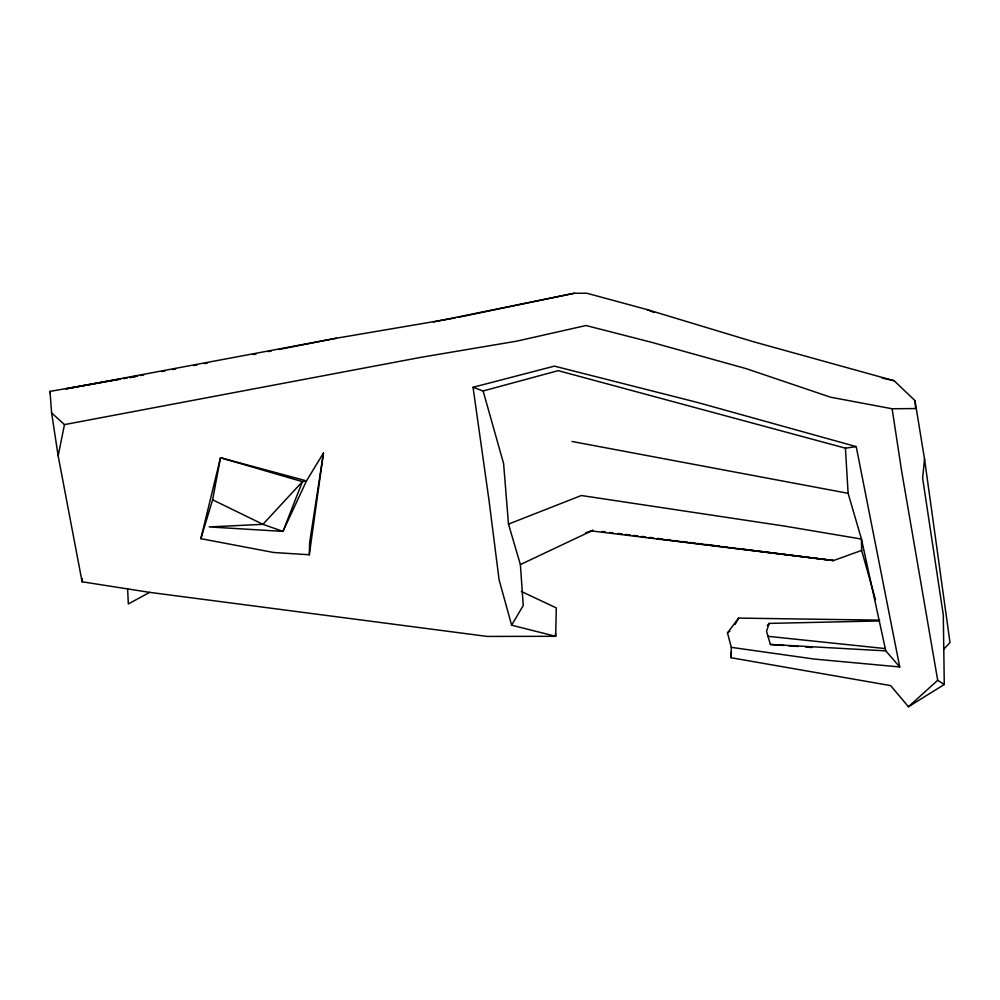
<?xml version="1.0" encoding="UTF-8"?>
<svg xmlns="http://www.w3.org/2000/svg" width="1000" height="1000" viewBox="0 0 1000 1000"><rect width="100%" height="100%" fill="white"/><g stroke="black" fill="none" stroke-linecap="round" stroke-linejoin="round"><path stroke-width="1.5" d="M433.512 321.95L574.237 293.263L586.85 293.25L646.938 309.538L753.3 341.688L894.15 380.737L914.975 400.613L924.538 459.125L922.625 478.15L943.3 614.938L944.275 684.5L908.438 706.75L890.675 685.612L731.125 657.738L731.287 647.35L727.487 632.85L738.6 618.1L879.663 620.138M309.312 554.763L309.637 542.513L323.438 453.05L306.488 480.875L282.975 531.388L209.188 526.938L262.938 524.325L282.975 531.388L302.425 481.65L306.488 480.875L220.487 457.738L200.85 538.663L273.688 552.5L309.312 554.763L323.438 453.05M731.125 657.738L731.375 651.8M521.362 591.475L556.287 607.913L555.7 636.312L487.163 636.425L149.637 592.362L82.1 581.788L82.338 578.7M212.613 499.812L220.487 457.738L302.425 481.65L262.938 524.325L212.613 499.812L200.85 538.663M82.1 581.788L58.163 455.85L64.463 424.613L51.612 412.887L50 391.388L120.738 379.025L65.875 388.888L336.388 338.212L455.1 318M878.938 620.95L769.175 623.4L766.525 631.312L770.413 644.463L784.287 645.487M735.113 624.438L738.6 618.1M511.625 625.188L523.25 605.525L520.375 564.575L508.488 524.113L503.6 463.562L483.113 390.962L473.038 387.287L489.087 500.913L499.087 579.775L511.625 625.188L555.7 636.312L555.45 633.362M767.25 625.575L769.175 623.4M943.662 649.275L950 642.588L924.538 459.125M908.438 706.75L937.7 680.288L901.587 470.812L892.125 408.762L830.45 397.175L746.287 368.675L651.062 342.175L585.988 325.513L516.812 341.138L421.287 357.262L64.463 424.613M727.487 632.85L729.9 631.175M520.375 564.575L592.913 530.262L585.638 532.85M149.637 592.362L128.338 603.962L127.613 588.65M508.488 524.113L581.325 495.513L784.938 526.15L861.462 539.062L885.788 650.875L899.725 666.95L814.15 659.05L731.287 647.35M483.113 390.962L558.2 370.65L845.425 448.162L848.112 493.312L861.462 539.062L861.625 550.4L833.538 560.562L656.375 538.6M473.038 387.287L554.375 366.125L697.038 402.337L856.225 446.613L899.725 666.95M458.15 317.362L574.237 293.263M130.1 377.562L133.125 376.962M253.15 354.538L256.175 353.95M268.288 351.575L271.312 350.975M278.875 349.487L336.388 338.212M140.688 375.5L143.725 374.938M161.962 371.55L165 370.975M172.6 369.562L175.65 369M193.888 365.6L196.925 365.037M204.525 363.625L207.562 363.05M123.9 378.525L126.962 377.975M130.013 377.438L137.65 376.075L129.963 377.413M123.812 378.488L126.888 377.95M845.425 448.162L856.225 446.613M892.125 408.762L915.638 408.55L914.975 400.613M770.413 644.463L885.788 650.875M788.9 645.825L798.15 646.5M805.85 647.062L812.013 647.513M767.8 636.3L884.963 648.562M591.862 530.962L833.538 560.562L737.913 548.525M602.163 531.425L605.25 531.812M619.138 533.562L622.225 533.95M626.85 534.538L629.938 534.925M634.562 535.5L637.65 535.887M642.275 536.475L645.362 536.862M649.987 537.45L653.075 537.837M657.7 538.413L662.325 539M666.95 539.587L670.037 539.975M674.663 540.55L677.75 540.938M682.375 541.525L687 542.112M690.088 542.5L694.712 543.075M697.8 543.475L702.425 544.05M705.512 544.438L719.4 546.188M722.487 546.575L727.113 547.163M730.2 547.55L734.825 548.138M609.938 532.5L613.038 532.9M617.675 533.513L620.775 533.925M625.413 534.525L630.062 535.138M633.15 535.55L637.8 536.163M640.9 536.562L645.537 537.175M648.637 537.575L653.275 538.188M848.112 493.312L572 441.475M882.013 378.013L894.15 380.737M646.938 309.538L654.112 312.488M937.7 680.288L944.275 684.5M861.625 550.4L875.475 599.6M51.612 412.887L58.163 455.85M50 391.388L50.138 393.338"/></g></svg>
